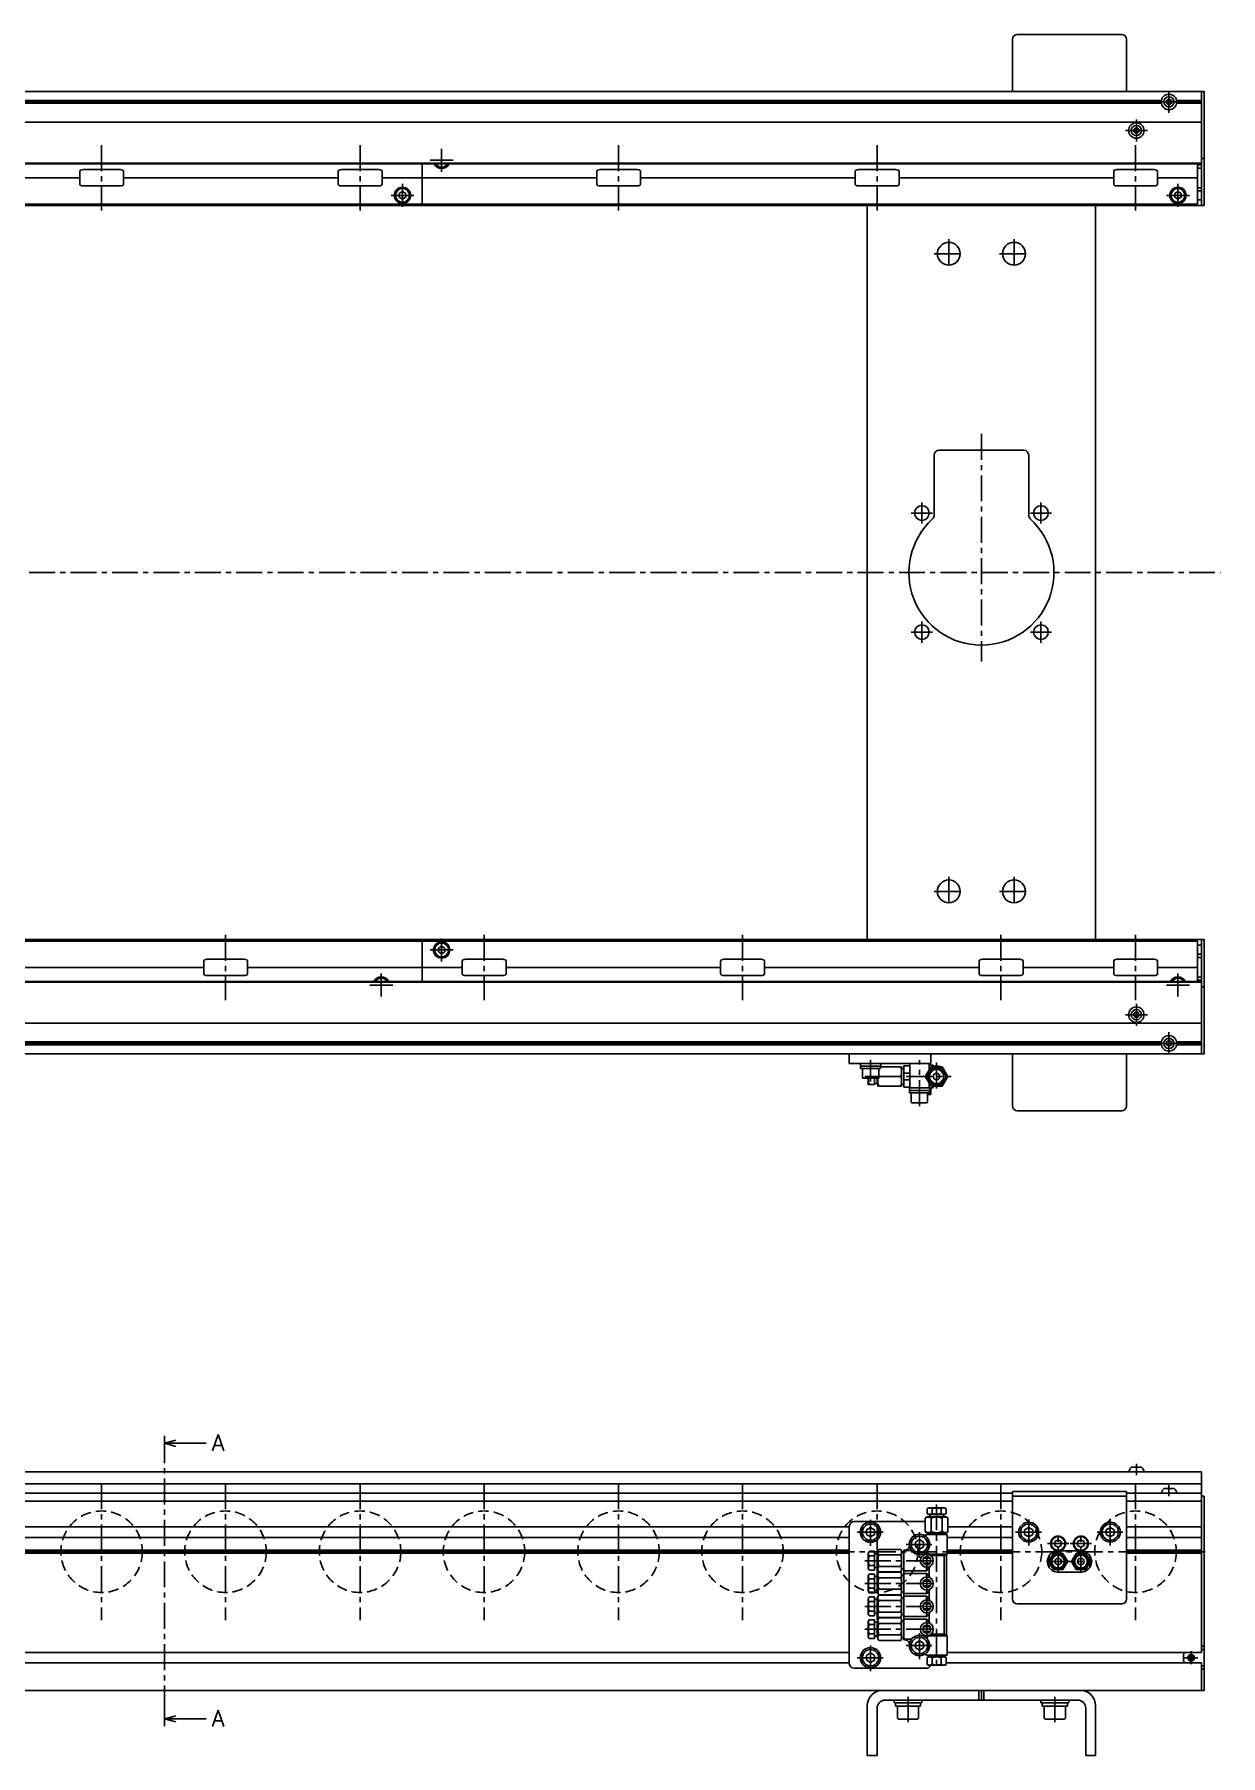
# Model space of a CAD drawing. Extents: x -10 to 2965, y -8 to 1101.
# Drawn here: x 1480 to 2208, y 28 to 1083 of the extents above; entities that cross this region are included whole.
import ezdxf

# ---------------------------------------------------------------- set-up
doc = ezdxf.new("R2010")
doc.units = 0
doc.header["$LTSCALE"] = 0.5
doc.linetypes.add('CENTER', pattern=[50.8, 31.75, -6.35, 6.35, -6.35])
doc.linetypes.add('DASHED', pattern=[19.05, 12.7, -6.35])
for name, color, linetype in [('MSM_CENTER', 1, 'CENTER'), ('MSM_CONTINUOUS', 7, 'CONTINUOUS'), ('MSM_DASHED', 4, 'DASHED'), ('MSM_PART_NUMBER', 7, 'CONTINUOUS')]:
    doc.layers.add(name, color=color, linetype=linetype)
doc.styles.get("Standard").update_dxf_attribs({"font": 'txt.shx', "height": 10, "bigfont": 'bigfont.shx'})

# ---------------------------------------------------------------- blocks, each defined once
blk = doc.blocks.new('*U88')
at = {"layer": 'MSM_PART_NUMBER'}
blk.add_text('A', height=10, dxfattribs=at).set_placement((1589.3, 214.9))
blk = doc.blocks.new('*U89')
at = {"layer": 'MSM_PART_NUMBER'}
blk.add_text('A', height=10, dxfattribs=at).set_placement((1589.3, 45.9))

msp = doc.modelspace()

# ---------------------------------------------------------------- linework, layer by layer
at = {"layer": 'MSM_CENTER'}
for p, q in [((2176.2, 1048.8), (2176.2, 1035.3)), ((2169.5, 1042), (2183, 1042)), ((2149.5, 1024.5), (2163, 1024.5)), ((2156.2, 1031.3), (2156.2, 1017.8)), ((1521.7, 1015.5), (1521.7, 975.5)), ((1680.2, 1015.5), (1680.2, 975.5)), ((1730.2, 999.2), (1730.2, 1013.3)), ((1838.7, 1015.5), (1838.7, 975.5)), ((1997.2, 1015.5), (1997.2, 975.5)), ((2155.7, 1015.5), (2155.7, 975.5)), ((1723.2, 1006.2), (1737.2, 1006.2)), ((1699.2, 984.7), (1713.2, 984.7)), ((1706.2, 977.7), (1706.2, 991.8)), ((2174.7, 984.7), (2188.7, 984.7)), ((2181.7, 977.7), (2181.7, 991.8)), ((2041.2, 957.9), (2041.2, 939.9)), ((2081.2, 957.9), (2081.2, 939.9)), ((2032.2, 948.9), (2050.2, 948.9)), ((2072.2, 948.9), (2090.2, 948.9)), ((2061.2, 838.4), (2061.2, 698.9)), ((2024.7, 796.4), (2024.7, 783.4)), ((2097.7, 796.4), (2097.7, 783.4)), ((2018.2, 789.9), (2031.2, 789.9)), ((2091.2, 789.9), (2104.2, 789.9)), ((359.7, 753.4), (2207.8, 753.4)), ((2024.7, 723.4), (2024.7, 710.4)), ((2097.7, 723.4), (2097.7, 710.4)), ((2018.2, 716.9), (2031.2, 716.9)), ((2091.2, 716.9), (2104.2, 716.9)), ((2041.2, 566.9), (2041.2, 548.9)), ((2081.2, 566.9), (2081.2, 548.9)), ((2032.2, 557.9), (2050.2, 557.9)), ((2072.2, 557.9), (2090.2, 557.9)), ((1597.7, 531.3), (1597.7, 491.3)), ((1730.2, 515), (1730.2, 529)), ((1756.2, 531.3), (1756.2, 491.3)), ((1914.7, 531.3), (1914.7, 491.3)), ((2073.2, 531.3), (2073.2, 491.3)), ((2155.7, 531.3), (2155.7, 491.3)), ((1723.2, 522), (1737.2, 522)), ((1693.2, 493.5), (1693.2, 507.5)), ((2181.7, 493.5), (2181.7, 507.5)), ((1686.2, 500.5), (1700.2, 500.5)), ((2174.7, 500.5), (2188.7, 500.5)), ((2156.2, 489), (2156.2, 475.5)), ((2149.5, 482.3), (2163, 482.3)), ((2169.5, 464.7), (2183, 464.7)), ((2176.2, 471.5), (2176.2, 458)), ((1993.2, 441.3), (1993.2, 454.4)), ((2023.2, 426.3), (2023.2, 454.4)), ((1989.7, 444.4), (2042.7, 444.4)), ((2033.7, 452.9), (2033.7, 435.9)), ((1560.2, 55), (1560.2, 215)), ((2156.2, 206.8), (2156.2, 200)), ((1521.7, 195), (1521.7, 111)), ((1597.7, 195), (1597.7, 111)), ((1680.2, 195), (1680.2, 111)), ((1756.2, 195), (1756.2, 111)), ((1838.7, 195), (1838.7, 111)), ((1914.7, 195), (1914.7, 111)), ((1997.2, 195), (1997.2, 111)), ((2073.2, 195), (2073.2, 111)), ((2155.7, 195), (2155.7, 111)), ((2176.2, 193.8), (2176.2, 187)), ((2033.7, 182), (2033.7, 81.5)), ((1993.2, 156.7), (1993.2, 173.3)), ((2090.2, 156.9), (2090.2, 173.1)), ((2140.2, 156.9), (2140.2, 173.1)), ((1985, 165), (2001.5, 165)), ((2023.2, 149.2), (2023.2, 165.8)), ((2082.1, 165), (2098.3, 165)), ((2108.2, 140), (2108.2, 164.6)), ((2122.2, 140), (2122.2, 164.6)), ((2132.1, 165), (2148.3, 165)), ((367.2, 153), (2198.3, 153)), ((2015, 157.5), (2031.5, 157.5)), ((2027.7, 141.5), (2027.7, 153.5)), ((2101.7, 158), (2114.8, 158)), ((2115.7, 158), (2128.8, 158)), ((1989.7, 147.5), (2033.7, 147.5)), ((2027.7, 127.5), (2027.7, 139.5)), ((2101.2, 147), (2129.3, 147)), ((1989.7, 133.5), (2033.7, 133.5)), ((1989.7, 119.5), (2033.7, 119.5)), ((2027.7, 113.5), (2027.7, 125.5)), ((2027.7, 99.5), (2027.7, 111.5)), ((1989.7, 105.5), (2033.7, 105.5)), ((1993.2, 79.7), (1993.2, 96.3)), ((2015, 95.5), (2031.5, 95.5)), ((2023.2, 87.2), (2023.2, 103.8)), ((1985, 88), (2001.5, 88)), ((2185.8, 88), (2193.9, 88)), ((2189.9, 84), (2189.9, 92)), ((2016.2, 48.4), (2016.2, 64)), ((2106.2, 48.4), (2106.2, 64))]:
    msp.add_line(p, q, dxfattribs=at)
at = {"layer": 'MSM_CONTINUOUS'}
for p, q in [((2080.2, 1048.4), (2080.2, 1080.4)), ((2083.2, 1083.4), (2147.2, 1083.4)), ((2150.2, 1048.4), (2150.2, 1080.4)), ((2197.8, 1048.4), (370.6, 1048.4)), ((2196.2, 1048.3), (372.2, 1048.3)), ((2196.2, 978.4), (2196.2, 1048.4)), ((2197.8, 978.4), (2197.8, 1048.4)), ((2171.6, 1042.9), (396.9, 1042.9)), ((2171.6, 1041.2), (396.9, 1041.2)), ((2171.5, 1042), (397, 1042)), ((2176.2, 1043.8), (2174.7, 1042.9)), ((2174.7, 1042.9), (2174.7, 1041.2)), ((2174.7, 1041.2), (2176.2, 1040.3)), ((2177.7, 1042.9), (2176.2, 1043.8)), ((2176.2, 1040.3), (2177.7, 1041.2)), ((2177.7, 1041.2), (2177.7, 1042.9)), ((2196.2, 1042.9), (2180.9, 1042.9)), ((2196.2, 1041.2), (2180.9, 1041.2)), ((2196.2, 1042), (2181, 1042)), ((2196.2, 1029.5), (372.2, 1029.5)), ((2155.4, 1026), (2154.5, 1024.5)), ((2154.5, 1024.5), (2155.4, 1023)), ((2155.4, 1026), (2157.1, 1026)), ((2158, 1024.5), (2157.1, 1026)), ((2157.1, 1023), (2158, 1024.5)), ((2155.4, 1023), (2157.1, 1023)), ((2196.2, 1004.1), (372.2, 1004.1)), ((2196.2, 1004.5), (422.2, 1004.5)), ((1718.2, 1004.1), (1718.2, 979.4)), ((1730.2, 1003.9), (1729.9, 1004.1)), ((1730.6, 1004.1), (1730.2, 1003.9)), ((2193.7, 1004.1), (2193.7, 979.4)), ((2196.2, 1003.4), (2193.7, 1003.4)), ((2197.8, 1007.4), (2196.2, 1007.4)), ((1508.3, 995.5), (1376.7, 995.5)), ((1508.3, 999.5), (1508.3, 991.5)), ((1533.2, 1000.5), (1510.3, 1000.5)), ((1535.2, 991.5), (1535.2, 999.5)), ((1666.8, 995.5), (1535.2, 995.5)), ((1666.8, 999.5), (1666.8, 991.5)), ((1691.7, 1000.5), (1668.8, 1000.5)), ((1693.7, 991.5), (1693.7, 999.5)), ((1825.3, 995.5), (1693.7, 995.5)), ((1825.3, 999.5), (1825.3, 991.5)), ((1850.2, 1000.5), (1827.3, 1000.5)), ((1852.2, 991.5), (1852.2, 999.5)), ((1983.8, 995.5), (1852.2, 995.5)), ((1983.8, 999.5), (1983.8, 991.5)), ((2008.7, 1000.5), (1985.8, 1000.5)), ((2010.7, 991.5), (2010.7, 999.5)), ((2142.3, 995.5), (2010.7, 995.5)), ((2142.3, 999.5), (2142.3, 991.5)), ((2167.2, 1000.5), (2144.3, 1000.5)), ((2169.2, 991.5), (2169.2, 999.5)), ((2169.2, 995.5), (2193.7, 995.5)), ((2196.2, 1001.4), (2193.7, 1001.4)), ((1533.2, 990.5), (1510.3, 990.5)), ((1691.7, 990.5), (1668.8, 990.5)), ((1704.2, 985.9), (1706.2, 987.1)), ((1704.2, 983.6), (1704.2, 985.9)), ((1706.2, 982.4), (1704.2, 983.6)), ((1706.2, 987.1), (1708.2, 985.9)), ((1708.2, 983.6), (1706.2, 982.4)), ((1708.2, 985.9), (1708.2, 983.6)), ((1850.2, 990.5), (1827.3, 990.5)), ((2008.7, 990.5), (1985.8, 990.5)), ((2167.2, 990.5), (2144.3, 990.5)), ((2179.7, 985.9), (2181.7, 987.1)), ((2179.7, 983.6), (2179.7, 985.9)), ((2181.7, 982.4), (2179.7, 983.6)), ((2181.7, 987.1), (2183.7, 985.9)), ((2183.7, 983.6), (2181.7, 982.4)), ((2183.7, 985.9), (2183.7, 983.6)), ((2196.2, 989.4), (2193.7, 989.4)), ((2196.2, 987.4), (2193.7, 987.4)), ((2196.2, 981.9), (2193.7, 981.9)), ((2193.7, 979.4), (450.2, 979.4)), ((2197.8, 978.4), (450.2, 978.4)), ((1991.2, 528.4), (1991.2, 978.4)), ((2131.2, 528.4), (2131.2, 978.4)), ((2032.2, 825.4), (2032.2, 788.5)), ((2087.2, 828.4), (2035.2, 828.4)), ((2090.2, 788.5), (2090.2, 825.4)), ((2197.8, 528.4), (450.2, 528.4)), ((2196.2, 458.4), (2196.2, 528.4)), ((2197.8, 458.4), (2197.8, 528.4)), ((450.2, 527.4), (2193.7, 527.4)), ((1718.2, 502.6), (1718.2, 527.4)), ((1728.2, 523.2), (1730.2, 524.4)), ((1728.2, 520.9), (1728.2, 523.2)), ((1730.2, 519.7), (1728.2, 520.9)), ((1730.2, 524.4), (1732.2, 523.2)), ((1732.2, 520.9), (1730.2, 519.7)), ((1732.2, 523.2), (1732.2, 520.9)), ((2193.7, 502.6), (2193.7, 527.4)), ((2196.2, 524.9), (2193.7, 524.9)), ((2196.2, 519.4), (2193.7, 519.4)), ((2196.2, 517.4), (2193.7, 517.4)), ((1452.7, 511.3), (1584.3, 511.3)), ((1584.3, 515.3), (1584.3, 507.3)), ((1586.3, 516.3), (1609.2, 516.3)), ((1611.2, 507.3), (1611.2, 515.3)), ((1611.2, 511.3), (1742.8, 511.3)), ((1742.8, 515.3), (1742.8, 507.3)), ((1744.8, 516.3), (1767.7, 516.3)), ((1769.7, 507.3), (1769.7, 515.3)), ((1769.7, 511.3), (1901.3, 511.3)), ((1901.3, 515.3), (1901.3, 507.3)), ((1903.3, 516.3), (1926.2, 516.3)), ((1928.2, 507.3), (1928.2, 515.3)), ((1928.2, 511.3), (2059.8, 511.3)), ((2059.8, 515.3), (2059.8, 507.3)), ((2061.8, 516.3), (2084.7, 516.3)), ((2086.7, 507.3), (2086.7, 515.3)), ((2086.7, 511.3), (2142.3, 511.3)), ((2142.3, 515.3), (2142.3, 507.3)), ((2144.3, 516.3), (2167.2, 516.3)), ((2169.2, 507.3), (2169.2, 515.3)), ((2169.2, 511.3), (2193.7, 511.3)), ((2196.2, 502.6), (372.2, 502.6)), ((2196.2, 502.2), (422.2, 502.2)), ((1586.3, 506.3), (1609.2, 506.3)), ((1692.9, 502.6), (1693.2, 502.9)), ((1693.2, 502.9), (1693.6, 502.6)), ((1744.8, 506.3), (1767.7, 506.3)), ((1903.3, 506.3), (1926.2, 506.3)), ((2061.8, 506.3), (2084.7, 506.3)), ((2144.3, 506.3), (2167.2, 506.3)), ((2181.4, 502.6), (2181.7, 502.9)), ((2181.7, 502.9), (2182.1, 502.6)), ((2196.2, 505.4), (2193.7, 505.4)), ((2196.2, 503.4), (2193.7, 503.4)), ((2197.8, 499.4), (2196.2, 499.4)), ((2196.2, 477.2), (372.2, 477.2)), ((2155.4, 483.8), (2154.5, 482.3)), ((2154.5, 482.3), (2155.4, 480.8)), ((2157.1, 483.8), (2155.4, 483.8)), ((2157.1, 480.8), (2155.4, 480.8)), ((2158, 482.3), (2157.1, 483.8)), ((2157.1, 480.8), (2158, 482.3)), ((2171.6, 465.6), (396.9, 465.6)), ((2171.5, 464.7), (397, 464.7)), ((2176.2, 466.5), (2174.7, 465.6)), ((2174.7, 465.6), (2174.7, 463.9)), ((2177.7, 465.6), (2176.2, 466.5)), ((2177.7, 463.9), (2177.7, 465.6)), ((2196.2, 465.6), (2180.9, 465.6)), ((2196.2, 464.7), (2181, 464.7)), ((2197.8, 458.4), (370.6, 458.4)), ((2196.2, 458.4), (372.2, 458.4)), ((2171.6, 463.9), (396.9, 463.9)), ((1980.2, 458.4), (1980.2, 452.4)), ((2030.2, 458.4), (2030.2, 452.4)), ((2080.2, 458.4), (2080.2, 426.4)), ((2150.2, 458.4), (2150.2, 426.4)), ((2174.7, 463.9), (2176.2, 463)), ((2176.2, 463), (2177.7, 463.9)), ((2196.2, 463.9), (2180.9, 463.9)), ((2030.2, 452.4), (1980.2, 452.4)), ((1987, 452.4), (1987, 450.8)), ((1987, 450.8), (1999.5, 450.8)), ((1987.1, 450.8), (1987.1, 449.3)), ((1987.1, 449.3), (1999.3, 449.3)), ((1988.2, 449.3), (1988.2, 443.8)), ((1988.7, 443.3), (1997.7, 443.3)), ((1991.7, 443.3), (1991.7, 440)), ((1995.7, 443.3), (1995.7, 439.4)), ((1997.2, 443.3), (1997.2, 439.4)), ((1997.7, 443.3), (1997.7, 438.4)), ((1998.2, 443.8), (1998.2, 449.3)), ((2011.7, 444.4), (1998.3, 444.4)), ((1999.3, 449.3), (1999.3, 450.8)), ((2012.2, 450.4), (1999.3, 450.4)), ((1999.5, 450.8), (1999.5, 452.4)), ((2012.2, 450.4), (2012.2, 438.4)), ((2013.7, 449.4), (2012.2, 449.4)), ((2017.2, 450.9), (2013.7, 450.9)), ((2013.7, 450.9), (2013.7, 437.9)), ((2017.2, 446.4), (2013.7, 446.4)), ((2017.2, 452.4), (2017.2, 437.4)), ((2026.8, 444.4), (2030.3, 450.4)), ((2030.3, 438.4), (2026.8, 444.4)), ((2028, 444.4), (2030.9, 449.4)), ((2030.9, 439.4), (2028, 444.4)), ((2029.2, 448.6), (2029.2, 452.4)), ((2029.2, 451.4), (2031.7, 451.4)), ((2030.3, 450.4), (2037.2, 450.4)), ((2030.9, 449.4), (2036.6, 449.4)), ((2031.7, 450.6), (2031.7, 451.4)), ((2036.6, 449.4), (2039.5, 444.4)), ((2039.5, 444.4), (2036.6, 439.4)), ((2037.2, 450.4), (2040.7, 444.4)), ((2040.7, 444.4), (2037.2, 438.4)), ((1995.7, 439.4), (1991.9, 439.4)), ((1995.7, 440.1), (1997.2, 440.1)), ((1997.2, 439.4), (1997.7, 439.4)), ((1997.7, 438.4), (2012.2, 438.4)), ((2012.2, 439.4), (2013.7, 439.4)), ((2017.2, 442.4), (2013.7, 442.4)), ((2013.7, 437.9), (2017.2, 437.9)), ((2017, 437.4), (2031.7, 437.4)), ((2017, 437.4), (2017, 435.8)), ((2017, 435.8), (2029.5, 435.8)), ((2017.1, 435.8), (2017.1, 434.3)), ((2017.1, 434.3), (2029.3, 434.3)), ((2018.2, 434.3), (2018.2, 428.9)), ((2028.2, 428.9), (2028.2, 434.3)), ((2030.2, 433.4), (2028.2, 433.4)), ((2029.2, 437.4), (2029.2, 440.2)), ((2029.3, 434.3), (2029.3, 435.8)), ((2029.5, 435.8), (2029.5, 437.4)), ((2029.5, 436.4), (2029.7, 436.4)), ((2029.7, 433.4), (2029.7, 436.4)), ((2030.2, 433.4), (2030.2, 437.4)), ((2037.2, 438.4), (2030.3, 438.4)), ((2036.6, 439.4), (2030.9, 439.4)), ((2031.7, 437.4), (2031.7, 438.4)), ((2018.8, 428.3), (2027.6, 428.3)), ((2147.2, 423.4), (2083.2, 423.4)), ((1560.2, 215), (1560.2, 224)), ((1560.2, 219.5), (1567.2, 221.4)), ((1560.2, 219.5), (1585.9, 219.5)), ((1567.2, 217.6), (1560.2, 219.5)), ((2196.2, 202), (372.2, 202)), ((2159.4, 204.8), (2153.1, 204.8)), ((2196.2, 91.3), (2196.2, 202)), ((2196.2, 194.6), (674.4, 194.6)), ((2150.2, 190), (2080.2, 190)), ((2080.2, 124), (2080.2, 190)), ((2150.2, 124), (2150.2, 190)), ((2179.4, 191.8), (2173.1, 191.8)), ((2080.2, 189), (676.6, 189)), ((2080.2, 184), (678.6, 184)), ((2038.2, 180), (2029.3, 180)), ((2150.2, 187), (2080.2, 187)), ((2196.2, 189), (2150.2, 189)), ((2196.2, 184), (2150.2, 184)), ((2197.8, 187), (2196.2, 187)), ((2197.8, 68), (2197.8, 187)), ((2026.8, 171.5), (1983.2, 171.5)), ((2026.8, 173.5), (2026.8, 165.5)), ((2028, 179.2), (2028, 176.3)), ((2038.9, 174.5), (2028.5, 174.5)), ((2029.5, 176), (2029.5, 174.5)), ((2029.5, 176), (2038, 176)), ((2030.3, 173.5), (2030.3, 165.5)), ((2030.9, 179.2), (2030.9, 176.3)), ((2036.6, 179.2), (2036.6, 176.3)), ((2037.2, 173.5), (2037.2, 165.5)), ((2038, 174.5), (2038, 176)), ((2039.5, 179.2), (2039.5, 176.3)), ((2040.7, 173.5), (2040.7, 165.5)), ((1980.2, 168.3), (667.2, 168.3)), ((1980.2, 161.8), (682.2, 161.8)), ((1980.2, 168.5), (1980.2, 84.5)), ((1993.2, 167.9), (1990.7, 166.4)), ((1990.7, 166.4), (1990.7, 163.6)), ((1990.7, 163.6), (1993.2, 162.1)), ((1995.7, 166.4), (1993.2, 167.9)), ((1993.2, 162.1), (1995.7, 163.6)), ((1995.7, 163.6), (1995.7, 166.4)), ((2023.2, 160.4), (2020.7, 158.9)), ((2020.7, 158.9), (2020.7, 156.1)), ((2025.7, 158.9), (2023.2, 160.4)), ((2025.7, 156.1), (2025.7, 158.9)), ((2027.2, 163.5), (2027.2, 162.3)), ((2040.2, 163.5), (2027.2, 163.5)), ((2038.9, 164.5), (2028.5, 164.5)), ((2028.7, 164.5), (2028.7, 163.5)), ((2038.7, 163.5), (2038.7, 164.5)), ((2040.2, 151.5), (2040.2, 163.5)), ((2080.2, 161.8), (2040.2, 161.8)), ((2080.2, 168.3), (2040.7, 168.3)), ((2087.7, 166.4), (2090.2, 167.9)), ((2087.7, 163.6), (2087.7, 166.4)), ((2090.2, 162.1), (2087.7, 163.6)), ((2090.2, 167.9), (2092.7, 166.4)), ((2092.7, 163.6), (2090.2, 162.1)), ((2092.7, 163.6), (2092.7, 166.4)), ((2106.2, 159.2), (2108.2, 160.3)), ((2106.2, 156.8), (2106.2, 159.2)), ((2108.2, 160.3), (2110.2, 159.2)), ((2110.2, 156.8), (2110.2, 159.2)), ((2120.2, 159.2), (2122.2, 160.3)), ((2120.2, 156.8), (2120.2, 159.2)), ((2122.2, 160.3), (2124.2, 159.2)), ((2124.2, 156.8), (2124.2, 159.2)), ((2137.7, 166.4), (2140.2, 167.9)), ((2137.7, 163.6), (2137.7, 166.4)), ((2140.2, 162.1), (2137.7, 163.6)), ((2140.2, 167.9), (2142.7, 166.4)), ((2142.7, 163.6), (2140.2, 162.1)), ((2142.7, 163.6), (2142.7, 166.4)), ((2196.2, 168.3), (2150.2, 168.3)), ((2196.2, 161.8), (2150.2, 161.8)), ((1980.2, 153.9), (682.2, 153.9)), ((1980.2, 153), (682.2, 153)), ((1980.2, 152.1), (682.2, 152.1)), ((1991.7, 151.9), (1991.7, 143.1)), ((1995.7, 153.3), (1992.5, 153.3)), ((1995.7, 150.4), (1992.5, 150.4)), ((1995.7, 153.3), (1995.7, 141.7)), ((1997.2, 151.8), (1995.7, 151.8)), ((1997.7, 152.5), (1997.2, 152.5)), ((1997.2, 152.5), (1997.2, 142.5)), ((1998.3, 154.4), (1997.7, 153.5)), ((1997.7, 153.5), (1997.7, 141.5)), ((2011.7, 154.4), (1998.3, 154.4)), ((2011.7, 151), (1998.3, 151)), ((2012.2, 153.5), (2011.7, 154.4)), ((2012.2, 153.5), (2012.2, 141.5)), ((2013.7, 152.5), (2012.2, 152.5)), ((2013.7, 154), (2013.7, 99)), ((2014.2, 154), (2013.7, 154)), ((2018.3, 153.7), (2013.7, 153.7)), ((2020.7, 156.1), (2023.2, 154.6)), ((2023.2, 154.6), (2025.7, 156.1)), ((2029.7, 149), (2025.7, 149)), ((2027.5, 153), (2027.5, 151.5)), ((2028.6, 151.5), (2028.8, 151.4)), ((2040.2, 151.5), (2028.6, 151.5)), ((2038.3, 150.6), (2030.2, 150.6)), ((2038.3, 150.6), (2039.7, 151.4)), ((2038.3, 102.4), (2038.3, 150.6)), ((2039.7, 101.6), (2039.7, 151.4)), ((2039.8, 151.2), (2040.2, 151.5)), ((2080.2, 153.9), (2040.2, 153.9)), ((2080.2, 153), (2040.2, 153)), ((2080.2, 152.1), (2040.2, 152.1)), ((2105.3, 152), (2102.4, 147)), ((2102.7, 150.5), (2102.7, 147.5)), ((2103.6, 147), (2105.9, 151)), ((2111.2, 152), (2105.3, 152)), ((2105.9, 151), (2110.6, 151)), ((2108.2, 155.7), (2106.2, 156.8)), ((2110.2, 156.8), (2108.2, 155.7)), ((2109.2, 153.5), (2121.3, 153.5)), ((2110.6, 151), (2112.9, 147)), ((2114.1, 147), (2111.2, 152)), ((2119.3, 152), (2116.4, 147)), ((2117.6, 147), (2119.9, 151)), ((2125.2, 152), (2119.3, 152)), ((2119.9, 151), (2124.6, 151)), ((2122.2, 155.7), (2120.2, 156.8)), ((2124.2, 156.8), (2122.2, 155.7)), ((2124.6, 151), (2126.9, 147)), ((2128.1, 147), (2125.2, 152)), ((2127.7, 147.5), (2127.7, 150.5)), ((2128.1, 149.8), (2127.7, 149.5)), ((2127.8, 149.8), (2128, 150)), ((2196.2, 153.9), (2150.2, 153.9)), ((2196.2, 153), (2150.2, 153)), ((2196.2, 152.1), (2150.2, 152.1)), ((1991.7, 137.9), (1991.7, 129.1)), ((1995.7, 144.6), (1992.5, 144.6)), ((1995.7, 141.7), (1992.5, 141.7)), ((1995.7, 139.3), (1992.5, 139.3)), ((1995.7, 143.3), (1997.2, 143.3)), ((1995.7, 139.3), (1995.7, 127.7)), ((1997.2, 137.8), (1995.7, 137.8)), ((1997.2, 142.5), (1997.7, 142.5)), ((1997.7, 138.5), (1997.2, 138.5)), ((1997.2, 138.5), (1997.2, 128.5)), ((1997.7, 141.5), (1998.3, 140.6)), ((1998.3, 140.4), (1997.7, 139.5)), ((1997.7, 139.5), (1997.7, 127.5)), ((2011.7, 144), (1998.3, 144)), ((2011.7, 140.6), (1998.3, 140.6)), ((2011.7, 140.4), (1998.3, 140.4)), ((2011.7, 140.6), (2012.2, 141.5)), ((2012.2, 139.5), (2011.7, 140.4)), ((2012.2, 142.5), (2013.7, 142.5)), ((2012.2, 139.5), (2012.2, 127.5)), ((2013.7, 138.5), (2012.2, 138.5)), ((2013.7, 141.3), (2027.5, 141.3)), ((2027.5, 139.7), (2013.7, 139.7)), ((2025.7, 146), (2029.7, 146)), ((2027.5, 143.5), (2027.5, 141.3)), ((2027.5, 139.7), (2027.5, 137.5)), ((2029.6, 143.9), (2029.2, 142.9)), ((2029.2, 142.9), (2029.2, 138.1)), ((2102.4, 147), (2105.3, 142)), ((2102.7, 146.5), (2102.7, 143.5)), ((2105.9, 143), (2103.6, 147)), ((2105.3, 142), (2111.2, 142)), ((2110.6, 143), (2105.9, 143)), ((2122.2, 140.5), (2108.2, 140.5)), ((2112.9, 147), (2110.6, 143)), ((2111.2, 142), (2114.1, 147)), ((2116.4, 147), (2119.3, 142)), ((2119.9, 143), (2117.6, 147)), ((2119.3, 142), (2125.2, 142)), ((2124.6, 143), (2119.9, 143)), ((2126.9, 147), (2124.6, 143)), ((2125.2, 142), (2128.1, 147)), ((2127.7, 143.5), (2127.7, 146.5)), ((1995.7, 136.4), (1992.5, 136.4)), ((1995.7, 130.6), (1992.5, 130.6)), ((1995.7, 127.7), (1992.5, 127.7)), ((1995.7, 129.3), (1997.2, 129.3)), ((1997.2, 128.5), (1997.7, 128.5)), ((1997.7, 127.5), (1998.3, 126.6)), ((2011.7, 137), (1998.3, 137)), ((2011.7, 130), (1998.3, 130)), ((2011.7, 126.6), (2012.2, 127.5)), ((2012.2, 128.5), (2013.7, 128.5)), ((2013.7, 127.3), (2027.5, 127.3)), ((2029.7, 135), (2025.7, 135)), ((2025.7, 132), (2029.7, 132)), ((2027.5, 129.5), (2027.5, 127.3)), ((2029.2, 128.9), (2029.2, 124.1)), ((1991.7, 123.9), (1991.7, 115.1)), ((1995.7, 125.3), (1992.5, 125.3)), ((1995.7, 122.4), (1992.5, 122.4)), ((1995.7, 116.6), (1992.5, 116.6)), ((1995.7, 125.3), (1995.7, 113.7)), ((1997.2, 123.8), (1995.7, 123.8)), ((1997.7, 124.5), (1997.2, 124.5)), ((1997.2, 124.5), (1997.2, 114.5)), ((1998.3, 126.4), (1997.7, 125.5)), ((1997.7, 125.5), (1997.7, 113.5)), ((2011.7, 126.6), (1998.3, 126.6)), ((2011.7, 126.4), (1998.3, 126.4)), ((2011.7, 123), (1998.3, 123)), ((2012.2, 125.5), (2011.7, 126.4)), ((2012.2, 125.5), (2012.2, 113.5)), ((2013.7, 124.5), (2012.2, 124.5)), ((2027.5, 125.7), (2013.7, 125.7)), ((2029.7, 121), (2025.7, 121)), ((2025.7, 118), (2029.7, 118)), ((2027.5, 125.7), (2027.5, 123.5)), ((2147.2, 121), (2083.2, 121)), ((1991.7, 109.9), (1991.7, 101.1)), ((1995.7, 113.7), (1992.5, 113.7)), ((1995.7, 111.3), (1992.5, 111.3)), ((1995.7, 108.4), (1992.5, 108.4)), ((1995.7, 115.3), (1997.2, 115.3)), ((1995.7, 111.3), (1995.7, 99.7)), ((1997.2, 109.8), (1995.7, 109.8)), ((1997.2, 114.5), (1997.7, 114.5)), ((1997.7, 110.5), (1997.2, 110.5)), ((1997.2, 110.5), (1997.2, 100.5)), ((1997.7, 113.5), (1998.3, 112.6)), ((1998.3, 112.4), (1997.7, 111.5)), ((1997.7, 111.5), (1997.7, 99.5)), ((2011.7, 116), (1998.3, 116)), ((2011.7, 112.6), (1998.3, 112.6)), ((2011.7, 112.4), (1998.3, 112.4)), ((2011.7, 109), (1998.3, 109)), ((2011.7, 112.6), (2012.2, 113.5)), ((2012.2, 111.5), (2011.7, 112.4)), ((2012.2, 114.5), (2013.7, 114.5)), ((2012.2, 111.5), (2012.2, 99.5)), ((2013.7, 110.5), (2012.2, 110.5)), ((2013.7, 113.3), (2027.5, 113.3)), ((2027.5, 111.7), (2013.7, 111.7)), ((2029.7, 107), (2025.7, 107)), ((2027.5, 115.5), (2027.5, 113.3)), ((2027.5, 111.7), (2027.5, 109.5)), ((2029.2, 114.9), (2029.2, 110.1)), ((1995.7, 102.6), (1992.5, 102.6)), ((1995.7, 99.7), (1992.5, 99.7)), ((1995.7, 101.3), (1997.2, 101.3)), ((1997.2, 100.5), (1997.7, 100.5)), ((1997.7, 99.5), (1998.3, 98.6)), ((2011.7, 102), (1998.3, 102)), ((2011.7, 98.6), (1998.3, 98.6)), ((2011.7, 98.6), (2012.2, 99.5)), ((2012.2, 100.5), (2013.7, 100.5)), ((2013.7, 99.3), (2018.3, 99.3)), ((2013.7, 99), (2014.2, 99)), ((2023.2, 98.4), (2020.7, 96.9)), ((2020.7, 96.9), (2020.7, 94.1)), ((2025.7, 96.9), (2023.2, 98.4)), ((2025.7, 104), (2029.7, 104)), ((2025.7, 94.1), (2025.7, 96.9)), ((2027.5, 101.5), (2027.5, 100)), ((2028.6, 101.5), (2028.8, 101.6)), ((2040.2, 101.5), (2028.6, 101.5)), ((2038.3, 102.4), (2030.2, 102.4)), ((2039.7, 101.6), (2038.3, 102.4)), ((2040.2, 101.5), (2039.7, 101.8)), ((2040.2, 89.5), (2040.2, 101.5)), ((2197.8, 95), (2196.2, 95)), ((1980.2, 84.8), (679.7, 84.8)), ((1980.2, 91.3), (682.2, 91.3)), ((1993.2, 90.9), (1990.7, 89.4)), ((1990.7, 89.4), (1990.7, 86.6)), ((1990.7, 86.6), (1993.2, 85.1)), ((1995.7, 89.4), (1993.2, 90.9)), ((1993.2, 85.1), (1995.7, 86.6)), ((1995.7, 86.6), (1995.7, 89.4)), ((2020.7, 94.1), (2023.2, 92.6)), ((2023.2, 92.6), (2025.7, 94.1)), ((2027.2, 90.7), (2027.2, 89.5)), ((2040.2, 89.5), (2027.2, 89.5)), ((2028.7, 88.5), (2028, 88.1)), ((2028, 88.1), (2028, 83.9)), ((2028.7, 89.5), (2028.7, 88.5)), ((2038.7, 88.5), (2028.7, 88.5)), ((2030.9, 88.1), (2030.9, 83.9)), ((2036.6, 88.1), (2036.6, 83.9)), ((2038.7, 88.5), (2038.7, 89.5)), ((2039.5, 88.1), (2038.7, 88.5)), ((2039.5, 88.1), (2039.5, 83.9)), ((2196.2, 84.8), (2039.5, 84.8)), ((2196.2, 91.3), (2040.2, 91.3)), ((2185.2, 90), (2185.2, 86)), ((2189.3, 89), (2188.7, 88)), ((2188.7, 88), (2189.3, 87)), ((2190.4, 89), (2189.3, 89)), ((2189.3, 87), (2190.4, 87)), ((2191, 88), (2190.4, 89)), ((2190.4, 87), (2191, 88)), ((2196.2, 93), (2197.8, 93)), ((2196.2, 68), (2196.2, 84.8)), ((1983.2, 81.5), (2027.2, 81.5)), ((2028, 83.9), (2028.7, 83.5)), ((2038.7, 83.5), (2028.7, 83.5)), ((2038.7, 83.5), (2039.5, 83.9)), ((2196.2, 83), (2197.8, 83)), ((2197.8, 81), (2196.2, 81)), ((2197.8, 68), (472.2, 68)), ((2059.7, 62), (2059.7, 68)), ((2061.2, 62), (2061.2, 68)), ((2062.7, 62), (2062.7, 68)), ((1560.2, 46), (1560.2, 55)), ((1991.2, 58.5), (1991.2, 28)), ((1997.2, 57), (1997.2, 28)), ((2120.2, 62), (2002.2, 62)), ((2007.7, 62), (2007.7, 60.4)), ((2024.7, 60.4), (2007.7, 60.4)), ((2008.5, 60.4), (2008.5, 58.4)), ((2023.9, 58.4), (2008.5, 58.4)), ((2009.7, 58.4), (2009.7, 51.2)), ((2022.7, 51.2), (2022.7, 58.4)), ((2023.9, 58.4), (2023.9, 60.4)), ((2024.7, 60.4), (2024.7, 62)), ((2097.7, 62), (2097.7, 60.4)), ((2114.7, 60.4), (2097.7, 60.4)), ((2098.5, 60.4), (2098.5, 58.4)), ((2113.9, 58.4), (2098.5, 58.4)), ((2099.7, 58.4), (2099.7, 51.2)), ((2112.7, 51.2), (2112.7, 58.4)), ((2113.9, 58.4), (2113.9, 60.4)), ((2114.7, 60.4), (2114.7, 62)), ((2125.2, 28), (2125.2, 57)), ((2131.2, 58.5), (2131.2, 28)), ((1560.2, 50.5), (1567.2, 52.4)), ((1567.2, 48.6), (1560.2, 50.5)), ((1560.2, 50.5), (1585.9, 50.5)), ((2021.9, 50.4), (2010.5, 50.4)), ((2111.9, 50.4), (2100.5, 50.4)), ((1997.2, 28), (1991.2, 28)), ((2131.2, 28), (2125.2, 28))]:
    msp.add_line(p, q, dxfattribs=at)
for centre, radius in [((2176.2, 1042), 4.75), ((2176.2, 1042), 3.13), ((2156.2, 1024.5), 4.75), ((2156.2, 1024.5), 3.13), ((1706.2, 984.7), 5), ((1706.2, 984.7), 4.25), ((2181.7, 984.7), 5), ((2181.7, 984.7), 4.25), ((2041.2, 948.9), 7), ((2081.2, 948.9), 7), ((2024.7, 789.9), 4.5), ((2097.7, 789.9), 4.5), ((2024.7, 716.9), 4.5), ((2097.7, 716.9), 4.5), ((2041.2, 557.9), 7), ((2081.2, 557.9), 7), ((1730.2, 522), 5), ((1730.2, 522), 4.25), ((2156.2, 482.3), 4.75), ((2156.2, 482.3), 3.13), ((2176.2, 464.7), 4.75), ((2176.2, 464.7), 3.13), ((2033.7, 444.4), 4.4), ((2033.7, 444.4), 2), ((1993.2, 165), 6.25), ((1993.2, 165), 6.1), ((1993.2, 165), 5), ((2090.2, 165), 6.1), ((2090.2, 165), 5), ((2140.2, 165), 6.1), ((2140.2, 165), 5), ((2023.2, 157.5), 6.25), ((2023.2, 157.5), 6.1), ((2023.2, 157.5), 5), ((2108.2, 158), 4.6), ((2108.2, 158), 4.25), ((2122.2, 158), 4.6), ((2122.2, 158), 4.25), ((2027.7, 147.5), 4), ((2027.7, 147.5), 2.5), ((2108.2, 147), 3.9), ((2108.2, 147), 2), ((2122.2, 147), 3.9), ((2122.2, 147), 2), ((2027.7, 133.5), 4), ((2027.7, 133.5), 2.5), ((2027.7, 119.5), 4), ((2027.7, 119.5), 2.5), ((2027.7, 105.5), 4), ((2027.7, 105.5), 2.5), ((2023.2, 95.5), 6.25), ((2023.2, 95.5), 6.1), ((2023.2, 95.5), 5), ((1993.2, 88), 6.25), ((1993.2, 88), 6.1), ((1993.2, 88), 5), ((2189.9, 88), 2), ((2189.9, 88), 1.6)]:
    msp.add_circle(centre, radius, dxfattribs=at)
for centre, radius, start, end in [((2083.2, 1080.4), 3, 90, 180), ((2147.2, 1080.4), 3, 0, 90), ((1730.2, 1006.2), 5, 204.8346, 335.1654), ((1730.2, 1006.2), 4.25, 209.6116, 330.3884), ((1509.2, 999.4), 0.882, 115.5328, 172.1027), ((1510.3, 997.1), 3.41, 89.6687, 115.2454), ((1533.2, 997.1), 3.41, 64.7546, 90.3313), ((1534.3, 999.4), 0.882, 7.8973, 64.4672), ((1667.7, 999.4), 0.882, 115.5328, 172.1027), ((1668.8, 997.1), 3.41, 89.6687, 115.2454), ((1691.7, 997.1), 3.41, 64.7546, 90.3313), ((1692.8, 999.4), 0.882, 7.8973, 64.4672), ((1826.2, 999.4), 0.882, 115.5328, 172.1027), ((1827.3, 997.1), 3.41, 89.6687, 115.2454), ((1850.2, 997.1), 3.41, 64.7546, 90.3313), ((1851.3, 999.4), 0.882, 7.8973, 64.4672), ((1984.7, 999.4), 0.882, 115.5328, 172.1027), ((1985.8, 997.1), 3.41, 89.6687, 115.2454), ((2008.7, 997.1), 3.41, 64.7546, 90.3313), ((2009.8, 999.4), 0.882, 7.8973, 64.4672), ((2143.2, 999.4), 0.882, 115.5328, 172.1027), ((2144.3, 997.1), 3.41, 89.6687, 115.2454), ((2167.2, 997.1), 3.41, 64.7546, 90.3313), ((2168.3, 999.4), 0.882, 7.8973, 64.4672), ((1509.2, 991.6), 0.882, 187.8973, 244.4672), ((1510.3, 993.9), 3.41, 244.7546, 270.3313), ((1533.2, 993.9), 3.41, 269.6687, 295.2454), ((1534.3, 991.6), 0.882, 295.5328, 352.1027), ((1667.7, 991.6), 0.882, 187.8973, 244.4672), ((1668.8, 993.9), 3.41, 244.7546, 270.3313), ((1691.7, 993.9), 3.41, 269.6687, 295.2454), ((1692.8, 991.6), 0.882, 295.5328, 352.1027), ((1826.2, 991.6), 0.882, 187.8973, 244.4672), ((1827.3, 993.9), 3.41, 244.7546, 270.3313), ((1850.2, 993.9), 3.41, 269.6687, 295.2454), ((1851.3, 991.6), 0.882, 295.5328, 352.1027), ((1984.7, 991.6), 0.882, 187.8973, 244.4672), ((1985.8, 993.9), 3.41, 244.7546, 270.3313), ((2008.7, 993.9), 3.41, 269.6687, 295.2454), ((2009.8, 991.6), 0.882, 295.5328, 352.1027), ((2143.2, 991.6), 0.882, 187.8973, 244.4672), ((2144.3, 993.9), 3.41, 244.7546, 270.3313), ((2167.2, 993.9), 3.41, 269.6687, 295.2454), ((2168.3, 991.6), 0.882, 295.5328, 352.1027), ((2035.2, 825.4), 3, 90, 180), ((2087.2, 825.4), 3, 0, 90), ((2061.2, 753.4), 44.5, 132.3521, 47.6479), ((2029.2, 788.5), 3, 312.3521, 360), ((2093.3, 788.5), 3, 180, 227.6479), ((1585.2, 515.2), 0.882, 115.5328, 172.1027), ((1585.2, 507.4), 0.882, 187.8973, 244.4672), ((1586.3, 512.9), 3.41, 89.6687, 115.2454), ((1586.3, 509.7), 3.41, 244.7546, 270.3313), ((1609.2, 512.9), 3.41, 64.7546, 90.3313), ((1609.2, 509.7), 3.41, 269.6687, 295.2454), ((1610.3, 515.2), 0.882, 7.8973, 64.4672), ((1610.3, 507.4), 0.882, 295.5328, 352.1027), ((1743.7, 515.2), 0.882, 115.5328, 172.1027), ((1743.7, 507.4), 0.882, 187.8973, 244.4672), ((1744.8, 512.9), 3.41, 89.6687, 115.2454), ((1744.8, 509.7), 3.41, 244.7546, 270.3313), ((1767.7, 512.9), 3.41, 64.7546, 90.3313), ((1767.7, 509.7), 3.41, 269.6687, 295.2454), ((1768.8, 515.2), 0.882, 7.8973, 64.4672), ((1768.8, 507.4), 0.882, 295.5328, 352.1027), ((1902.2, 515.2), 0.882, 115.5328, 172.1027), ((1902.2, 507.4), 0.882, 187.8973, 244.4672), ((1903.3, 512.9), 3.41, 89.6687, 115.2454), ((1903.3, 509.7), 3.41, 244.7546, 270.3313), ((1926.2, 512.9), 3.41, 64.7546, 90.3313), ((1926.2, 509.7), 3.41, 269.6687, 295.2454), ((1927.3, 515.2), 0.882, 7.8973, 64.4672), ((1927.3, 507.4), 0.882, 295.5328, 352.1027), ((2060.7, 515.2), 0.882, 115.5328, 172.1027), ((2060.7, 507.4), 0.882, 187.8973, 244.4672), ((2061.8, 512.9), 3.41, 89.6687, 115.2454), ((2061.8, 509.7), 3.41, 244.7546, 270.3313), ((2084.7, 512.9), 3.41, 64.7546, 90.3313), ((2084.7, 509.7), 3.41, 269.6687, 295.2454), ((2085.8, 515.2), 0.882, 7.8973, 64.4672), ((2085.8, 507.4), 0.882, 295.5328, 352.1027), ((2143.2, 515.2), 0.882, 115.5328, 172.1027), ((2143.2, 507.4), 0.882, 187.8973, 244.4672), ((2144.3, 512.9), 3.41, 89.6687, 115.2454), ((2144.3, 509.7), 3.41, 244.7546, 270.3313), ((2167.2, 512.9), 3.41, 64.7546, 90.3313), ((2167.2, 509.7), 3.41, 269.6687, 295.2454), ((2168.3, 515.2), 0.882, 7.8973, 64.4672), ((2168.3, 507.4), 0.882, 295.5328, 352.1027), ((1693.2, 500.5), 5, 24.8346, 155.1654), ((1693.2, 500.5), 4.25, 29.6116, 150.3884), ((2181.7, 500.5), 5, 24.8346, 155.1654), ((2181.7, 500.5), 4.25, 29.6116, 150.3884), ((1988.7, 443.8), 0.5, 180, 270), ((1996.8, 441.9), 4.91, 163.4223, 210.63), ((1997.7, 443.8), 0.5, 270, 0), ((2006.4, 441.4), 8.67, 166.9784, 200.2562), ((2006.4, 447.4), 8.67, 199.559, 200.2562), ((2006.4, 441.4), 8.67, 159.7438, 160.441), ((2003.6, 447.4), 8.67, 339.7438, 20.2562), ((2003.6, 441.4), 8.67, 339.7438, 20.2562), ((2033.7, 444.4), 6.5, 67.3801, 112.6199), ((2033.7, 444.4), 5.2, 74.0576, 105.9424), ((1993.3, 440), 1.6, 180.4356, 202.495), ((2018.8, 428.9), 0.6, 180, 270), ((2027.6, 428.9), 0.6, 270, 360), ((2083.2, 426.4), 3, 180, 270), ((2147.2, 426.4), 3, 270, 0), ((2156.2, 201.1), 4.75, 129.7731, 169.0684), ((2156.3, 201.1), 4.75, 10.9316, 50.2269), ((2176.2, 188.1), 4.75, 129.7731, 169.0684), ((2176.3, 188.1), 4.75, 10.9316, 50.2269), ((2029.4, 178.4), 1.6, 90.4356, 150.0019), ((2029.1, 178.6), 1.28, 101.2367, 150.0095), ((2029.4, 177.2), 2.65, 75.4682, 102.7048), ((2029.8, 178.6), 1.27, 30.0015, 75.5168), ((2032.5, 177), 2.75, 97.7045, 127.8864), ((2033.8, 169.7), 10.1, 82.1591, 98.9764), ((2034.9, 177), 2.8, 52.0333, 85.178), ((2037.7, 178.6), 1.28, 101.2367, 150.0095), ((2038.1, 177.2), 2.65, 75.4682, 102.7048), ((2038.1, 178.4), 1.6, 29.9981, 89.5644), ((2038.4, 178.6), 1.27, 30.0015, 75.5168), ((1983.2, 168.5), 3, 90, 180), ((2028.6, 172.5), 2, 90.1103, 149.9389), ((2028.2, 172.7), 1.53, 111.5511, 150.3652), ((2028.6, 171), 3.28, 77.03, 107.5801), ((2029.5, 179.9), 3.9, 247.3775, 270), ((2029.2, 179.5), 3.45, 249.0935, 269.3389), ((2029.5, 179.8), 3.76, 264.4656, 290.7762), ((2028.9, 172.7), 1.56, 29.9411, 75.7684), ((2033.7, 166.7), 7.63, 63.0096, 116.9904), ((2033.7, 194.2), 18.1, 260.8193, 279.1807), ((2037.9, 179.5), 3.45, 249.0935, 269.3389), ((2038.5, 172.7), 1.53, 111.5511, 150.3652), ((2038.2, 179.8), 3.76, 264.4656, 290.7762), ((2038, 179.9), 3.9, 270, 292.6121), ((2039, 171), 3.28, 77.03, 107.5801), ((2038.9, 172.5), 2, 30.0316, 89.8897), ((2039.3, 172.7), 1.56, 29.9411, 75.7684), ((2028.6, 166.5), 2, 210.0316, 269.8897), ((2028.2, 166.3), 1.56, 209.9411, 255.7684), ((2028.5, 168), 3.28, 257.03, 287.5801), ((2029, 166.3), 1.53, 291.5511, 330.3652), ((2033.7, 172.3), 7.63, 243.0096, 296.9904), ((2038.6, 166.3), 1.56, 209.9411, 255.7684), ((2038.9, 168), 3.28, 257.03, 287.5801), ((2038.9, 166.5), 2, 270.1103, 329.9389), ((2039.3, 166.3), 1.53, 291.5511, 330.3652), ((1993.3, 151.9), 1.6, 119.9981, 179.5644), ((1993.2, 152.2), 1.28, 119.9905, 168.7633), ((1994.5, 151.8), 2.65, 167.2952, 194.5318), ((2002, 147.5), 10.1, 171.0236, 187.8409), ((1993.2, 151.5), 1.27, 194.4832, 239.9985), ((1994.7, 148.7), 2.75, 142.1136, 172.2955), ((2006.1, 147.4), 8.31, 175.7914, 187.9999), ((2001.2, 152.6), 3.47, 147.6436, 177.9722), ((2115, 155.4), 117.3, 181.3419, 181.4015), ((2001.3, 152.9), 3.56, 184.5339, 212.0949), ((2035.6, 143), 38.2, 167.9644, 172.5206), ((2008.8, 152.6), 3.47, 2.0278, 32.3564), ((2008.7, 152.9), 3.56, 327.9051, 355.4661), ((1974.4, 143), 38.2, 7.4794, 12.0356), ((1895, 155.4), 117.3, 358.5985, 358.6581), ((2003.9, 147.4), 8.31, 352.0001, 4.2086), ((2014.2, 157), 3, 270, 344.3457), ((2015.8, 146.7), 13.7, 20.5549, 28.5018), ((2108.2, 147), 6.5, 96.3016, 270), ((2108.2, 147), 5.04, 154.0987, 205.9013), ((2108.2, 147), 5.04, 94.0987, 145.9013), ((2108.2, 147), 5.04, 34.0987, 85.9013), ((2108.2, 147), 5.04, 334.0987, 25.9013), ((2122.2, 147), 5.04, 154.0987, 205.9013), ((2122.2, 147), 5.04, 94.0987, 145.9013), ((2122.2, 147), 6.5, 270, 83.6984), ((2122.2, 147), 5.04, 34.0987, 85.9013), ((2122.2, 147), 5.04, 334.0987, 25.9013), ((1993.3, 137.9), 1.6, 119.9981, 179.5644), ((1993.3, 143.1), 1.6, 180.4356, 240.0019), ((1993.2, 143.5), 1.28, 119.9905, 168.7633), ((1994.5, 143.2), 2.65, 167.2952, 194.5318), ((1993.2, 138.2), 1.28, 119.9905, 168.7633), ((1994.5, 137.8), 2.65, 167.2952, 194.5318), ((1994.8, 146.3), 2.8, 184.822, 217.9667), ((1993.2, 142.8), 1.27, 194.4832, 239.9985), ((2011.8, 148), 14.1, 187.355, 196.3931), ((2001.2, 142.2), 3.47, 147.6436, 177.9722), ((2115, 145.1), 117.3, 181.3419, 181.4015), ((2001.3, 142.5), 3.56, 184.5339, 212.0949), ((2001.2, 138.6), 3.47, 147.6436, 177.9722), ((2115, 141.4), 117.3, 181.3419, 181.4015), ((2001.3, 138.9), 3.56, 184.5339, 212.0949), ((1998.2, 148), 14.1, 343.6069, 352.645), ((2008.8, 142.2), 3.47, 2.0278, 32.3564), ((2008.7, 142.5), 3.56, 327.9051, 355.4661), ((2008.8, 138.6), 3.47, 2.0278, 32.3564), ((2008.7, 138.9), 3.56, 327.9051, 355.4661), ((1895, 145.1), 117.3, 358.5985, 358.6581), ((1895, 141.4), 117.3, 358.5985, 358.6581), ((2023.1, 147.5), 7.64, 305.9792, 323.0464), ((2023.1, 133.5), 7.64, 36.9536, 54.0208), ((1735.1, 25.2), 315, 20.7943, 20.9943), ((2108.2, 147), 5.04, 214.0987, 265.9013), ((2108.2, 147), 5.04, 274.0987, 325.9013), ((2122.2, 147), 5.04, 214.0987, 265.9013), ((2122.2, 147), 5.04, 274.0987, 325.9013), ((1993.3, 129.1), 1.6, 180.4356, 240.0019), ((2002, 133.5), 10.1, 171.0236, 187.8409), ((1993.2, 129.5), 1.28, 119.9905, 168.7633), ((1994.5, 129.2), 2.65, 167.2952, 194.5318), ((1993.2, 137.5), 1.27, 194.4832, 239.9985), ((1994.7, 134.7), 2.75, 142.1136, 172.2955), ((1994.8, 132.3), 2.8, 184.822, 217.9667), ((1993.2, 128.8), 1.27, 194.4832, 239.9985), ((2006.1, 133.4), 8.31, 175.7914, 187.9999), ((2035.6, 129), 38.2, 167.9644, 172.5206), ((2011.8, 134), 14.1, 187.355, 196.3931), ((2001.2, 128.2), 3.47, 147.6436, 177.9722), ((2115, 131.1), 117.3, 181.3419, 181.4015), ((2001.3, 128.5), 3.56, 184.5339, 212.0949), ((1974.4, 129), 38.2, 7.4794, 12.0356), ((1998.2, 134), 14.1, 343.6069, 352.645), ((2008.8, 128.2), 3.47, 2.0278, 32.3564), ((2008.7, 128.5), 3.56, 327.9051, 355.4661), ((2003.9, 133.4), 8.31, 352.0001, 4.2086), ((1895, 131.1), 117.3, 358.5985, 358.6581), ((2023.1, 133.5), 7.64, 305.9792, 323.0464), ((2017.1, 134.1), 13.1, 336.6998, 341.5116), ((1993.3, 123.9), 1.6, 119.9981, 179.5644), ((1993.2, 124.2), 1.28, 119.9905, 168.7633), ((1994.5, 123.8), 2.65, 167.2952, 194.5318), ((2002, 119.5), 10.1, 171.0236, 187.8409), ((1993.2, 115.5), 1.28, 119.9905, 168.7633), ((1993.2, 123.5), 1.27, 194.4832, 239.9985), ((1994.7, 120.7), 2.75, 142.1136, 172.2955), ((1994.8, 118.3), 2.8, 184.822, 217.9667), ((2006.1, 119.4), 8.31, 175.7914, 187.9999), ((2001.2, 124.6), 3.47, 147.6436, 177.9722), ((2115, 127.4), 117.3, 181.3419, 181.4015), ((2001.3, 124.9), 3.56, 184.5339, 212.0949), ((2035.6, 115), 38.2, 167.9644, 172.5206), ((2011.8, 120), 14.1, 187.355, 196.3931), ((2008.8, 124.6), 3.47, 2.0278, 32.3564), ((2008.7, 124.9), 3.56, 327.9051, 355.4661), ((1974.4, 115), 38.2, 7.4794, 12.0356), ((1998.2, 120), 14.1, 343.6069, 352.645), ((1895, 127.4), 117.3, 358.5985, 358.6581), ((2003.9, 119.4), 8.31, 352.0001, 4.2086), ((2023.1, 119.5), 7.64, 36.9536, 54.0208), ((1735.1, 11.2), 315, 20.7943, 20.9943), ((2083.2, 124), 3, 180, 270), ((2147.2, 124), 3, 270, 0), ((1993.3, 109.9), 1.6, 119.9981, 179.5644), ((1993.3, 115.1), 1.6, 180.4356, 240.0019), ((1994.5, 115.2), 2.65, 167.2952, 194.5318), ((1993.2, 110.2), 1.28, 119.9905, 168.7633), ((1994.5, 109.8), 2.65, 167.2952, 194.5318), ((2002, 105.5), 10.1, 171.0236, 187.8409), ((1993.2, 114.8), 1.27, 194.4832, 239.9985), ((1993.2, 109.5), 1.27, 194.4832, 239.9985), ((1994.7, 106.7), 2.75, 142.1136, 172.2955), ((2006.1, 105.4), 8.31, 175.7914, 187.9999), ((2001.2, 114.2), 3.47, 147.6436, 177.9722), ((2115, 117.1), 117.3, 181.3419, 181.4015), ((2001.3, 114.5), 3.56, 184.5339, 212.0949), ((2001.2, 110.6), 3.47, 147.6436, 177.9722), ((2115, 113.4), 117.3, 181.3419, 181.4015), ((2001.3, 110.9), 3.56, 184.5339, 212.0949), ((2035.6, 101), 38.2, 167.9644, 172.5206), ((2008.8, 114.2), 3.47, 2.0278, 32.3564), ((2008.7, 114.5), 3.56, 327.9051, 355.4661), ((2008.8, 110.6), 3.47, 2.0278, 32.3564), ((2008.7, 110.9), 3.56, 327.9051, 355.4661), ((1974.4, 101), 38.2, 7.4794, 12.0356), ((1895, 117.1), 117.3, 358.5985, 358.6581), ((1895, 113.4), 117.3, 358.5985, 358.6581), ((2003.9, 105.4), 8.31, 352.0001, 4.2086), ((2023.1, 119.5), 7.64, 305.9792, 323.0464), ((2023.1, 105.5), 7.64, 36.9536, 54.0208), ((2017.1, 120.1), 13.1, 336.6998, 341.5116), ((2017.1, 104.9), 13.1, 18.4905, 23.2981), ((1993.3, 101.1), 1.6, 180.4356, 240.0019), ((1993.2, 101.5), 1.28, 119.9905, 168.7633), ((1994.5, 101.2), 2.65, 167.2952, 194.5318), ((1994.8, 104.3), 2.8, 184.822, 217.9667), ((1993.2, 100.8), 1.27, 194.4832, 239.9985), ((2011.8, 106), 14.1, 187.355, 196.3931), ((2001.2, 100.2), 3.47, 147.6436, 177.9722), ((2115, 103.1), 117.3, 181.3419, 181.4015), ((2001.3, 100.5), 3.56, 184.5339, 212.0949), ((1998.2, 106), 14.1, 343.6069, 352.645), ((2008.8, 100.2), 3.47, 2.0278, 32.3564), ((2008.7, 100.5), 3.56, 327.9051, 355.4661), ((1895, 103.1), 117.3, 358.5985, 358.6581), ((2014.2, 96), 3, 15.6543, 90), ((2015.8, 106.3), 13.6, 331.474, 339.4565), ((1983.2, 84.5), 3, 180, 270), ((2030.1, 83.9), 4.66, 103.9794, 117.2198), ((2029.6, 85.7), 2.81, 94.3884, 103.4565), ((2029.3, 85.6), 2.89, 57.6436, 87.9722), ((2033.9, 77.7), 10.8, 91.0424, 106.5456), ((2033.7, 78.6), 9.89, 72.7151, 89.697), ((2038.2, 85.6), 2.89, 92.0278, 122.3564), ((2037.9, 85.7), 2.81, 76.5435, 85.6116), ((2037.4, 83.9), 4.66, 62.7802, 76.0206), ((2188.3, 86), 3, 180, 204.6243), ((2188.3, 90), 3, 155.3757, 180), ((2027.2, 84.5), 3, 270, 340.5288), ((2030.1, 88.1), 4.66, 242.7802, 256.0206), ((2029.6, 86.3), 2.81, 256.5435, 265.6116), ((2029.3, 86.4), 2.89, 272.0278, 302.3564), ((2033.9, 94.3), 10.8, 253.4544, 268.9576), ((2033.7, 93.4), 9.89, 270.303, 287.2849), ((2038.2, 86.4), 2.89, 237.6436, 267.9722), ((2037.9, 86.3), 2.81, 274.3884, 283.4565), ((2037.4, 88.1), 4.66, 283.9794, 297.2198), ((2000.7, 58.5), 9.5, 90, 180), ((2121.7, 58.5), 9.5, 0, 90), ((2002.2, 57), 5, 90, 180), ((2120.2, 57), 5, 0, 90), ((2010.5, 51.2), 0.8, 180, 270), ((2021.9, 51.2), 0.8, 270, 0), ((2100.5, 51.2), 0.8, 180, 270), ((2111.9, 51.2), 0.8, 270, 0)]:
    msp.add_arc(centre, radius, start, end, dxfattribs=at)
at = {"layer": 'MSM_DASHED'}
for centre in [(1521.7, 153), (1597.7, 153), (1680.2, 153), (1756.2, 153), (1838.7, 153), (1914.7, 153), (1997.2, 153), (2073.2, 153), (2155.7, 153)]:
    msp.add_circle(centre, 25, dxfattribs=at)

# ---------------------------------------------------------------- block references
at = {"layer": 'MSM_CONTINUOUS'}
for name in ['*U88', '*U89']:
    msp.add_blockref(name, (0, 0), dxfattribs=at)

doc.saveas('drawing.dxf')
